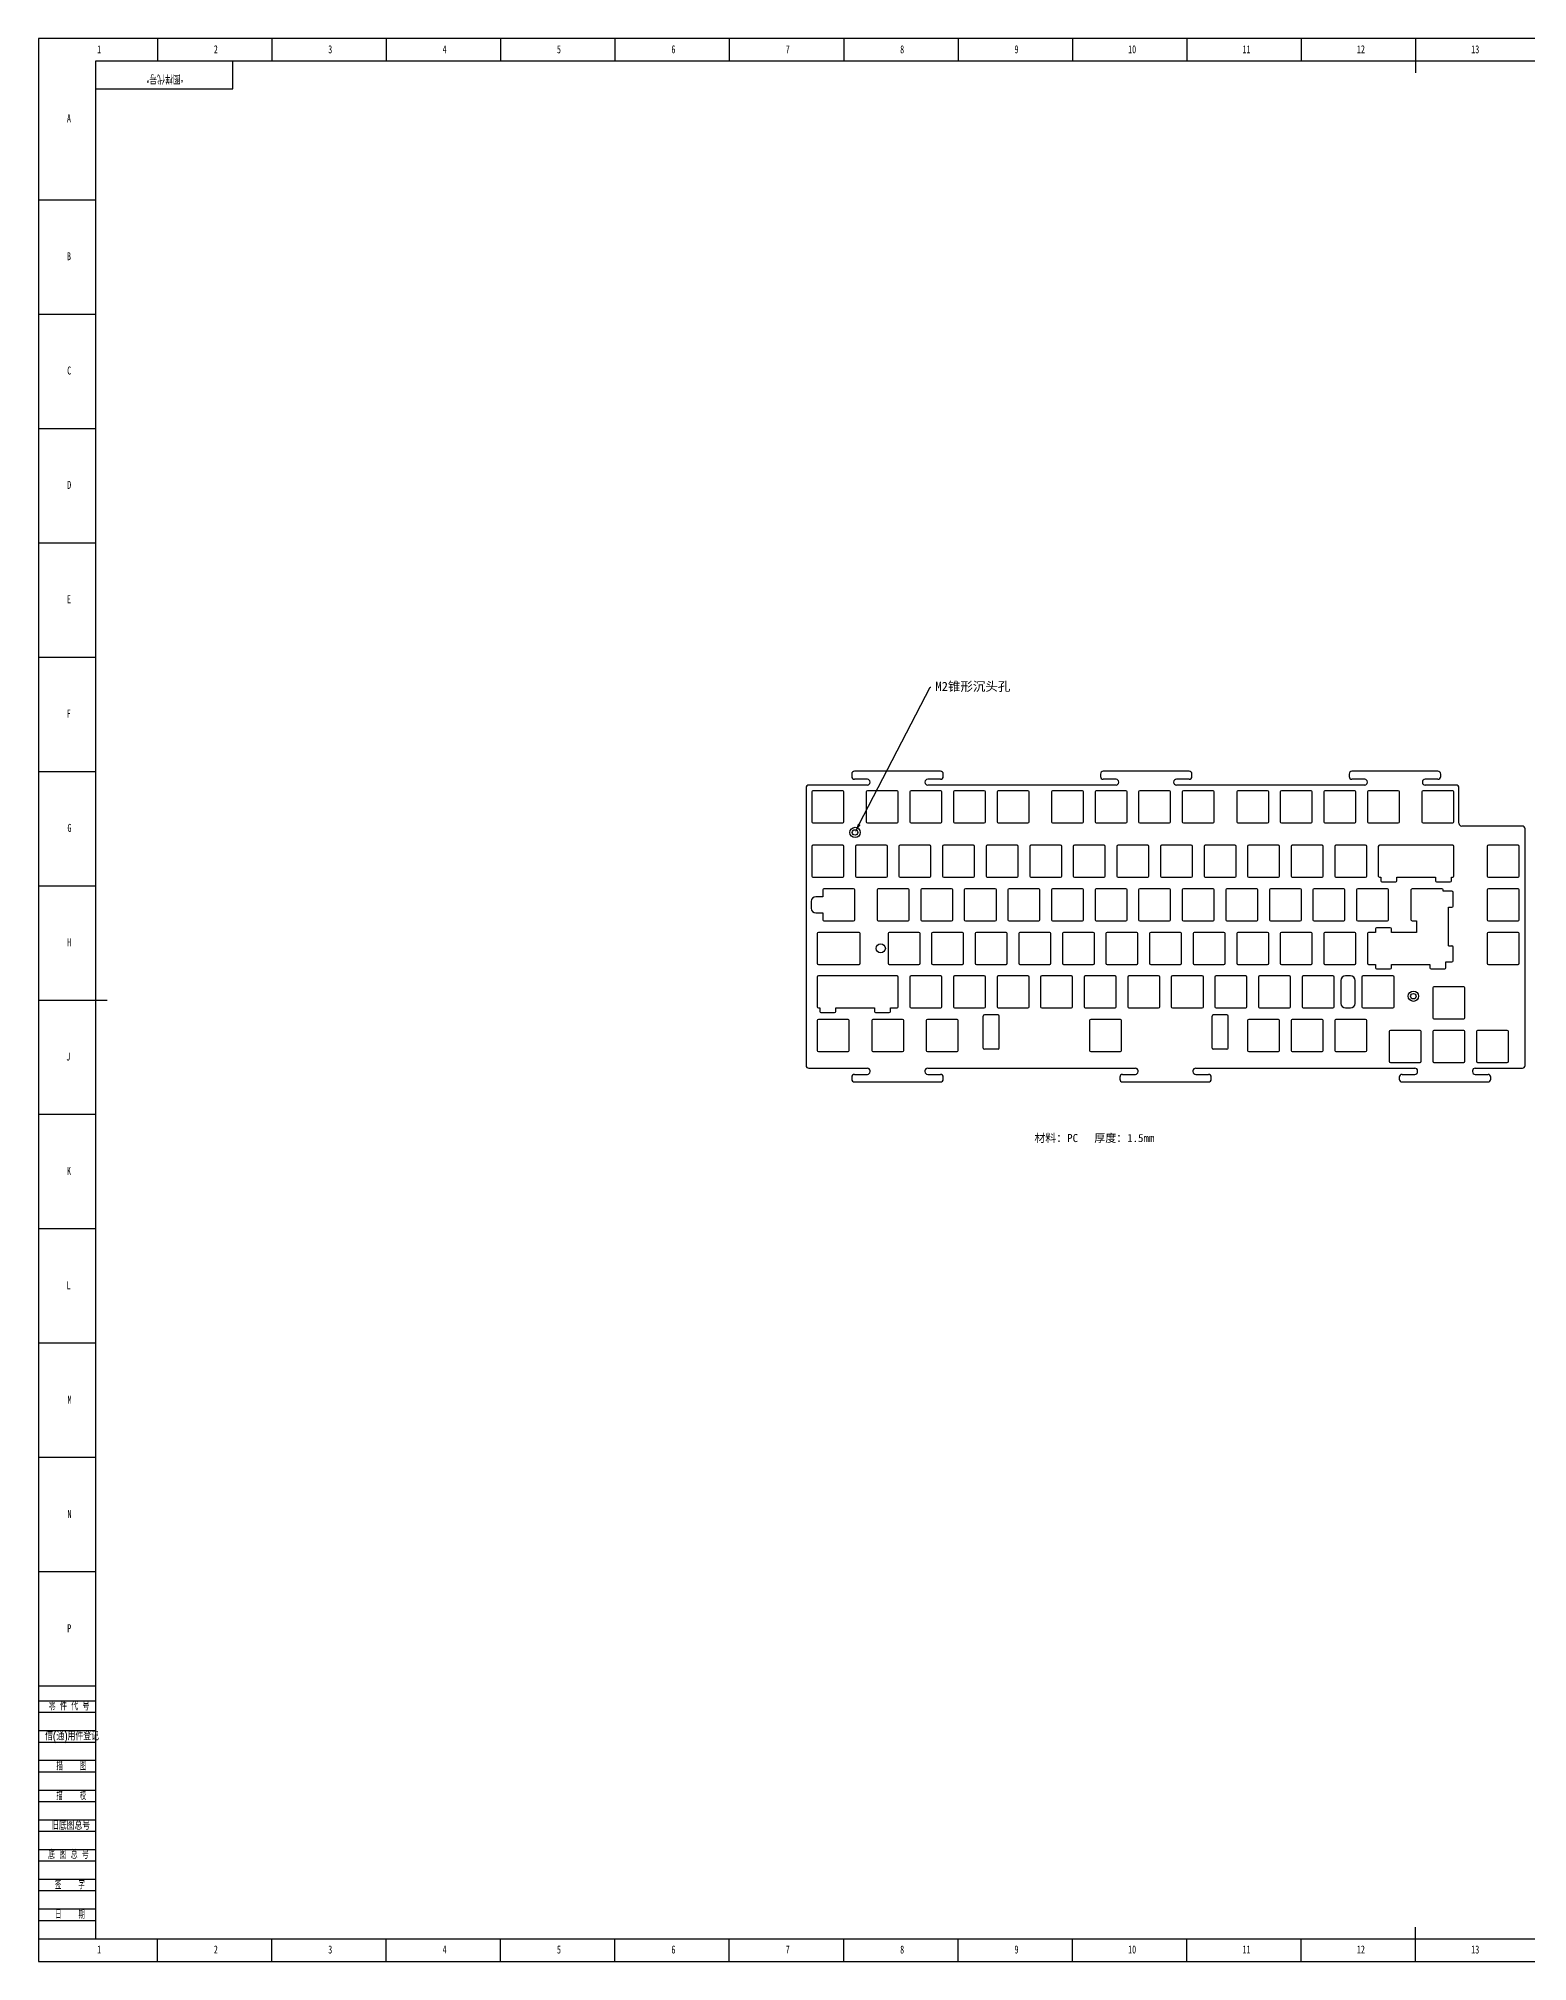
# Model space of a CAD drawing. Header units: millimetres. Extents: x 0 to 1189, y 0 to 841.
# Drawn here: x 0 to 651, y 0 to 841 of the extents above; entities that cross this region are included whole.
import ezdxf
from ezdxf import colors
from ezdxf.entities.mleader import LeaderData, LeaderLine
from ezdxf.math import Vec2, Vec3

# ---------------------------------------------------------------- set-up
doc = ezdxf.new("R2010")
doc.units = ezdxf.units.MM
for name, color, linetype in [('10', 7, 'Continuous'), ('5', 7, 'Continuous'), ('9', 7, 'Continuous'), ('SLD-0', 7, 'Continuous')]:
    doc.layers.add(name, color=color, linetype=linetype)
doc.layers.add('符号标注层', color=31, linetype='Continuous', lineweight=25)
doc.styles.add('SLDTEXTSTYLE0', font='TXT', dxfattribs={"width": 0.7, "bigfont": 'bigfont'})
doc.styles.add('SLDTEXTSTYLE2', font='TXT', dxfattribs={"width": 0.614286, "bigfont": 'bigfont'})
doc.styles.add('SLDTEXTSTYLE4', font='TXT', dxfattribs={"width": 0.566667, "bigfont": 'bigfont'})
doc.styles.add('SLDTEXTSTYLE5', font='TXT', dxfattribs={"width": 0.7})

msp = doc.modelspace()

# ---------------------------------------------------------------- linework, layer by layer
at = {"layer": '5', "color": 7}
for p, q in [((1189, 841), (0, 841)), ((0, 841), (0, 0)), ((0, 114), (25, 114)), ((0, 109), (25, 109)), ((0, 101), (25, 101)), ((0, 96), (25, 96)), ((0, 88), (25, 88)), ((0, 83), (25, 83)), ((0, 75), (25, 75)), ((0, 70), (25, 70)), ((0, 62), (25, 62)), ((0, 57), (25, 57)), ((0, 49), (25, 49)), ((0, 44), (25, 44)), ((0, 36), (25, 36)), ((0, 31), (25, 31)), ((0, 23), (25, 23)), ((0, 18), (25, 18)), ((0, 0), (1189, 0))]:
    msp.add_line(p, q, dxfattribs=at)
at = {"layer": '5'}
for p, q in [((52, 841), (52, 831.05)), ((102, 841), (102, 831.05)), ((152, 841), (152, 831.05)), ((202, 841), (202, 831.05)), ((252, 841), (252, 831.05)), ((302, 841), (302, 831.05)), ((352, 841), (352, 831.05)), ((402, 841), (402, 831.05)), ((452, 841), (452, 831.05)), ((502, 841), (502, 831.05)), ((552, 841), (552, 831.05)), ((0, 770.5), (25, 770.5)), ((0, 720.5), (25, 720.5)), ((0, 670.5), (25, 670.5)), ((0, 620.5), (25, 620.5)), ((0, 570.5), (25, 570.5)), ((0, 520.5), (25, 520.5)), ((0, 470.5), (25, 470.5)), ((0, 370.5), (25, 370.5)), ((0, 320.5), (25, 320.5)), ((0, 270.5), (25, 270.5)), ((0, 220.5), (25, 220.5)), ((0, 170.5), (25, 170.5)), ((0, 120.5), (25, 120.5)), ((52, 0), (52, 10)), ((102, 0), (102, 10)), ((152, 0), (152, 10)), ((202, 0), (202, 10)), ((252, 0), (252, 10)), ((302, 0), (302, 10)), ((352, 0), (352, 10)), ((402, 0), (402, 10)), ((452, 0), (452, 10)), ((502, 0), (502, 10)), ((552, 0), (552, 10))]:
    msp.add_line(p, q, dxfattribs=at)
at = {"layer": '5', "lineweight": 25}
for p, q in [((602, 841), (602, 826)), ((0, 420.5), (30, 420.5)), ((602, 0), (602, 15))]:
    msp.add_line(p, q, dxfattribs=at)
at = {"layer": '5', "color": 7, "lineweight": 25}
for p, q in [((1179, 831.05), (25, 831.05)), ((25, 831.05), (25, 10)), ((85, 819), (85, 831)), ((25, 819), (85, 819)), ((0, 10), (1179, 10))]:
    msp.add_line(p, q, dxfattribs=at)
at = {"layer": '符号标注层', "linetype": 'Continuous', "lineweight": 25}
for p, q in [((335.53, 513.31), (335.53, 391.88)), ((362.33, 514.51), (336.73, 514.51)), ((355.53, 519.31), (355.53, 518.21)), ((394.33, 520.51), (356.73, 520.51)), ((362.33, 517.01), (356.73, 517.01)), ((363.53, 515.71), (363.53, 515.81)), ((387.53, 515.81), (387.53, 515.71)), ((394.33, 517.01), (388.73, 517.01)), ((471.04, 514.51), (388.73, 514.51)), ((395.53, 518.21), (395.53, 519.31)), ((464.24, 519.31), (464.24, 518.21)), ((503.04, 520.51), (465.44, 520.51)), ((471.04, 517.01), (465.44, 517.01)), ((472.24, 515.71), (472.24, 515.81)), ((496.24, 515.81), (496.24, 515.71)), ((503.04, 517.01), (497.44, 517.01)), ((579.76, 514.51), (497.44, 514.51)), ((504.24, 518.21), (504.24, 519.31)), ((572.96, 519.31), (572.96, 518.21)), ((611.76, 520.51), (574.16, 520.51)), ((579.76, 517.01), (574.16, 517.01)), ((580.96, 515.71), (580.96, 515.81)), ((604.96, 515.81), (604.96, 515.71)), ((611.76, 517.01), (606.16, 517.01)), ((619.76, 514.51), (606.16, 514.51)), ((612.96, 518.21), (612.96, 519.31)), ((620.96, 497.77), (620.96, 513.31)), ((338.06, 511.48), (338.06, 498.48)), ((351.56, 511.98), (338.56, 511.98)), ((352.06, 498.48), (352.06, 511.48)), ((361.87, 511.48), (361.87, 498.48)), ((375.37, 511.98), (362.37, 511.98)), ((375.87, 498.48), (375.87, 511.48)), ((380.92, 511.48), (380.92, 498.48)), ((394.42, 511.98), (381.42, 511.98)), ((394.92, 498.48), (394.92, 511.48)), ((399.97, 511.48), (399.97, 498.48)), ((413.47, 511.98), (400.47, 511.98)), ((413.97, 498.48), (413.97, 511.48)), ((419.02, 511.48), (419.02, 498.48)), ((432.52, 511.98), (419.52, 511.98)), ((433.02, 498.48), (433.02, 511.48)), ((442.83, 511.48), (442.83, 498.48)), ((456.33, 511.98), (443.33, 511.98)), ((456.83, 498.48), (456.83, 511.48)), ((461.88, 511.48), (461.88, 498.48)), ((475.38, 511.98), (462.38, 511.98)), ((475.88, 498.48), (475.88, 511.48)), ((480.93, 511.48), (480.93, 498.48)), ((494.43, 511.98), (481.43, 511.98)), ((494.93, 498.48), (494.93, 511.48)), ((499.98, 511.48), (499.98, 498.48)), ((513.48, 511.98), (500.48, 511.98)), ((513.98, 498.48), (513.98, 511.48)), ((523.79, 511.48), (523.79, 498.48)), ((537.29, 511.98), (524.29, 511.98)), ((537.79, 498.48), (537.79, 511.48)), ((542.84, 511.48), (542.84, 498.48)), ((556.34, 511.98), (543.34, 511.98)), ((556.84, 498.48), (556.84, 511.48)), ((561.89, 511.48), (561.89, 498.48)), ((575.39, 511.98), (562.39, 511.98)), ((575.89, 498.48), (575.89, 511.48)), ((580.94, 511.48), (580.94, 498.48)), ((594.44, 511.98), (581.44, 511.98)), ((594.94, 498.48), (594.94, 511.48)), ((604.76, 511.48), (604.76, 498.48)), ((618.26, 511.98), (605.26, 511.98)), ((618.76, 498.48), (618.76, 511.48)), ((338.56, 497.98), (351.56, 497.98)), ((362.37, 497.98), (375.37, 497.98)), ((381.42, 497.98), (394.42, 497.98)), ((400.47, 497.98), (413.47, 497.98)), ((419.52, 497.98), (432.52, 497.98)), ((443.33, 497.98), (456.33, 497.98)), ((462.38, 497.98), (475.38, 497.98)), ((481.43, 497.98), (494.43, 497.98)), ((500.48, 497.98), (513.48, 497.98)), ((524.29, 497.98), (537.29, 497.98)), ((543.34, 497.98), (556.34, 497.98)), ((562.39, 497.98), (575.39, 497.98)), ((581.44, 497.98), (594.44, 497.98)), ((605.26, 497.98), (618.26, 497.98)), ((648.66, 496.57), (622.16, 496.57)), ((351.56, 488.17), (338.56, 488.17)), ((370.61, 488.17), (357.61, 488.17)), ((389.66, 488.17), (376.66, 488.17)), ((408.71, 488.17), (395.71, 488.17)), ((427.76, 488.17), (414.76, 488.17)), ((446.81, 488.17), (433.81, 488.17)), ((465.86, 488.17), (452.86, 488.17)), ((484.91, 488.17), (471.91, 488.17)), ((503.96, 488.17), (490.96, 488.17)), ((523.01, 488.17), (510.01, 488.17)), ((542.06, 488.17), (529.06, 488.17)), ((561.11, 488.17), (548.11, 488.17)), ((580.16, 488.17), (567.16, 488.17)), ((618.26, 488.17), (586.21, 488.17)), ((646.83, 488.17), (633.83, 488.17)), ((649.86, 391.88), (649.86, 495.37)), ((338.06, 487.67), (338.06, 474.67)), ((352.06, 474.67), (352.06, 487.67)), ((357.11, 487.67), (357.11, 474.67)), ((371.11, 474.67), (371.11, 487.67)), ((376.16, 487.67), (376.16, 474.67)), ((390.16, 474.67), (390.16, 487.67)), ((395.21, 487.67), (395.21, 474.67)), ((409.21, 474.67), (409.21, 487.67)), ((414.26, 487.67), (414.26, 474.67)), ((428.26, 474.67), (428.26, 487.67)), ((433.31, 487.67), (433.31, 474.67)), ((447.31, 474.67), (447.31, 487.67)), ((452.36, 487.67), (452.36, 474.67)), ((466.36, 474.67), (466.36, 487.67)), ((471.41, 487.67), (471.41, 474.67)), ((485.41, 474.67), (485.41, 487.67)), ((490.46, 487.67), (490.46, 474.67)), ((504.46, 474.67), (504.46, 487.67)), ((509.51, 487.67), (509.51, 474.67)), ((523.51, 474.67), (523.51, 487.67)), ((528.56, 487.67), (528.56, 474.67)), ((542.56, 474.67), (542.56, 487.67)), ((547.61, 487.67), (547.61, 474.67)), ((561.61, 474.67), (561.61, 487.67)), ((566.66, 487.67), (566.66, 474.67)), ((580.66, 474.67), (580.66, 487.67)), ((585.71, 487.67), (585.71, 474.67)), ((618.76, 474.67), (618.76, 487.67)), ((633.33, 487.67), (633.33, 474.67)), ((647.33, 474.67), (647.33, 487.67)), ((338.56, 474.17), (351.56, 474.17)), ((357.61, 474.17), (370.61, 474.17)), ((376.66, 474.17), (389.66, 474.17)), ((395.71, 474.17), (408.71, 474.17)), ((414.76, 474.17), (427.76, 474.17)), ((433.81, 474.17), (446.81, 474.17)), ((452.86, 474.17), (465.86, 474.17)), ((471.91, 474.17), (484.91, 474.17)), ((490.96, 474.17), (503.96, 474.17)), ((510.01, 474.17), (523.01, 474.17)), ((529.06, 474.17), (542.06, 474.17)), ((548.11, 474.17), (561.11, 474.17)), ((567.16, 474.17), (580.16, 474.17)), ((586.21, 474.17), (586.79, 474.17)), ((586.79, 474.17), (586.79, 472.67)), ((587.29, 472.17), (593.29, 472.17)), ((593.79, 472.67), (593.79, 474.17)), ((593.79, 474.17), (610.67, 474.17)), ((610.67, 474.17), (610.67, 472.67)), ((611.17, 472.17), (617.17, 472.17)), ((617.67, 472.67), (617.67, 474.17)), ((617.67, 474.17), (618.26, 474.17)), ((633.83, 474.17), (646.83, 474.17)), ((337.82, 463.62), (337.82, 460.62)), ((342.82, 465.62), (339.82, 465.62)), ((342.82, 468.62), (342.82, 465.62)), ((356.32, 469.12), (343.32, 469.12)), ((356.82, 455.62), (356.82, 468.62)), ((366.63, 468.62), (366.63, 455.62)), ((380.13, 469.12), (367.13, 469.12)), ((380.63, 455.62), (380.63, 468.62)), ((385.68, 468.62), (385.68, 455.62)), ((399.18, 469.12), (386.18, 469.12)), ((399.68, 455.62), (399.68, 468.62)), ((404.73, 468.62), (404.73, 455.62)), ((418.23, 469.12), (405.23, 469.12)), ((418.73, 455.62), (418.73, 468.62)), ((423.78, 468.62), (423.78, 455.62)), ((437.28, 469.12), (424.28, 469.12)), ((437.78, 455.62), (437.78, 468.62)), ((442.83, 468.62), (442.83, 455.62)), ((456.33, 469.12), (443.33, 469.12)), ((456.83, 455.62), (456.83, 468.62)), ((461.88, 468.62), (461.88, 455.62)), ((475.38, 469.12), (462.38, 469.12)), ((475.88, 455.62), (475.88, 468.62)), ((480.93, 468.62), (480.93, 455.62)), ((494.43, 469.12), (481.43, 469.12)), ((494.93, 455.62), (494.93, 468.62)), ((499.98, 468.62), (499.98, 455.62)), ((513.48, 469.12), (500.48, 469.12)), ((513.98, 455.62), (513.98, 468.62)), ((519.03, 468.62), (519.03, 455.62)), ((532.53, 469.12), (519.53, 469.12)), ((533.03, 455.62), (533.03, 468.62)), ((538.08, 468.62), (538.08, 455.62)), ((551.58, 469.12), (538.58, 469.12)), ((552.08, 455.62), (552.08, 468.62)), ((557.13, 468.62), (557.13, 455.62)), ((570.63, 469.12), (557.63, 469.12)), ((571.13, 455.62), (571.13, 468.62)), ((576.18, 468.62), (576.18, 455.62)), ((589.68, 469.12), (576.68, 469.12)), ((590.18, 455.62), (590.18, 468.62)), ((599.99, 468.62), (599.99, 455.62)), ((613.49, 469.12), (600.49, 469.12)), ((613.99, 468.03), (613.99, 468.62)), ((617.87, 468.03), (613.99, 468.03)), ((618.37, 461.53), (618.37, 467.53)), ((633.33, 468.62), (633.33, 455.62)), ((646.83, 469.12), (633.83, 469.12)), ((647.33, 455.62), (647.33, 468.62)), ((339.82, 458.62), (342.82, 458.62)), ((342.82, 458.62), (342.82, 455.62)), ((343.32, 455.12), (356.32, 455.12)), ((367.13, 455.12), (380.13, 455.12)), ((386.18, 455.12), (399.18, 455.12)), ((405.23, 455.12), (418.23, 455.12)), ((424.28, 455.12), (437.28, 455.12)), ((443.33, 455.12), (456.33, 455.12)), ((462.38, 455.12), (475.38, 455.12)), ((481.43, 455.12), (494.43, 455.12)), ((500.48, 455.12), (513.48, 455.12)), ((519.53, 455.12), (532.53, 455.12)), ((538.58, 455.12), (551.58, 455.12)), ((557.63, 455.12), (570.63, 455.12)), ((576.68, 455.12), (589.68, 455.12)), ((600.49, 455.12), (602.37, 455.12)), ((602.37, 455.12), (602.37, 450.07)), ((616.37, 444.16), (616.37, 461.03)), ((616.37, 461.03), (617.87, 461.03)), ((633.83, 455.12), (646.83, 455.12)), ((340.44, 449.57), (340.44, 436.57)), ((358.7, 450.07), (340.94, 450.07)), ((359.2, 436.57), (359.2, 449.57)), ((371.39, 449.57), (371.39, 436.57)), ((384.89, 450.07), (371.89, 450.07)), ((385.39, 436.57), (385.39, 449.57)), ((390.44, 449.57), (390.44, 436.57)), ((403.94, 450.07), (390.94, 450.07)), ((404.44, 436.57), (404.44, 449.57)), ((409.49, 449.57), (409.49, 436.57)), ((422.99, 450.07), (409.99, 450.07)), ((423.49, 436.57), (423.49, 449.57)), ((428.54, 449.57), (428.54, 436.57)), ((442.04, 450.07), (429.04, 450.07)), ((442.54, 436.57), (442.54, 449.57)), ((447.59, 449.57), (447.59, 436.57)), ((461.09, 450.07), (448.09, 450.07)), ((461.59, 436.57), (461.59, 449.57)), ((466.64, 449.57), (466.64, 436.57)), ((480.14, 450.07), (467.14, 450.07)), ((480.64, 436.57), (480.64, 449.57)), ((485.69, 449.57), (485.69, 436.57)), ((499.19, 450.07), (486.19, 450.07)), ((499.69, 436.57), (499.69, 449.57)), ((504.74, 449.57), (504.74, 436.57)), ((518.24, 450.07), (505.24, 450.07)), ((518.74, 436.57), (518.74, 449.57)), ((523.79, 449.57), (523.79, 436.57)), ((537.29, 450.07), (524.29, 450.07)), ((537.79, 436.57), (537.79, 449.57)), ((542.84, 449.57), (542.84, 436.57)), ((556.34, 450.07), (543.34, 450.07)), ((556.84, 436.57), (556.84, 449.57)), ((561.89, 449.57), (561.89, 436.57)), ((575.39, 450.07), (562.39, 450.07)), ((575.89, 436.57), (575.89, 449.57)), ((580.94, 449.57), (580.94, 436.57)), ((584.41, 450.07), (581.44, 450.07)), ((584.41, 451.57), (584.41, 450.07)), ((590.91, 452.07), (584.91, 452.07)), ((591.41, 450.07), (591.41, 451.57)), ((602.37, 450.07), (591.41, 450.07)), ((633.33, 449.57), (633.33, 436.57)), ((646.83, 450.07), (633.83, 450.07)), ((647.33, 436.57), (647.33, 449.57)), ((616.37, 444.16), (617.87, 444.16)), ((618.37, 437.66), (618.37, 443.66)), ((340.44, 430.52), (340.44, 417.52)), ((340.94, 436.07), (358.7, 436.07)), ((375.37, 431.02), (340.94, 431.02)), ((371.89, 436.07), (384.89, 436.07)), ((375.87, 417.52), (375.87, 430.52)), ((380.92, 430.52), (380.92, 417.52)), ((394.42, 431.02), (381.42, 431.02)), ((390.94, 436.07), (403.94, 436.07)), ((394.92, 417.52), (394.92, 430.52)), ((399.97, 430.52), (399.97, 417.52)), ((413.47, 431.02), (400.47, 431.02)), ((409.99, 436.07), (422.99, 436.07)), ((413.97, 417.52), (413.97, 430.52)), ((419.02, 430.52), (419.02, 417.52)), ((432.52, 431.02), (419.52, 431.02)), ((429.04, 436.07), (442.04, 436.07)), ((433.02, 417.52), (433.02, 430.52)), ((438.07, 430.52), (438.07, 417.52)), ((451.57, 431.02), (438.57, 431.02)), ((448.09, 436.07), (461.09, 436.07)), ((452.07, 417.52), (452.07, 430.52)), ((457.12, 430.52), (457.12, 417.52)), ((470.62, 431.02), (457.62, 431.02)), ((467.14, 436.07), (480.14, 436.07)), ((471.12, 417.52), (471.12, 430.52)), ((476.17, 430.52), (476.17, 417.52)), ((489.67, 431.02), (476.67, 431.02)), ((486.19, 436.07), (499.19, 436.07)), ((490.17, 417.52), (490.17, 430.52)), ((495.22, 430.52), (495.22, 417.52)), ((508.72, 431.02), (495.72, 431.02)), ((505.24, 436.07), (518.24, 436.07)), ((509.22, 417.52), (509.22, 430.52)), ((514.27, 430.52), (514.27, 417.52)), ((527.77, 431.02), (514.77, 431.02)), ((524.29, 436.07), (537.29, 436.07)), ((528.27, 417.52), (528.27, 430.52)), ((533.32, 430.52), (533.32, 417.52)), ((546.82, 431.02), (533.82, 431.02)), ((543.34, 436.07), (556.34, 436.07)), ((547.32, 417.52), (547.32, 430.52)), ((552.37, 430.52), (552.37, 417.52)), ((565.87, 431.02), (552.87, 431.02)), ((562.39, 436.07), (575.39, 436.07)), ((566.37, 417.52), (566.37, 430.52)), ((569.37, 429.02), (569.37, 419.02)), ((573.56, 431.02), (571.37, 431.02)), ((575.56, 419.02), (575.56, 429.02)), ((578.56, 430.52), (578.56, 417.52)), ((592.06, 431.02), (579.06, 431.02)), ((581.44, 436.07), (584.41, 436.07)), ((584.41, 436.07), (584.41, 434.57)), ((584.91, 434.07), (590.91, 434.07)), ((591.41, 434.57), (591.41, 436.07)), ((591.41, 436.07), (608.29, 436.07)), ((592.56, 417.52), (592.56, 430.52)), ((608.29, 436.07), (608.29, 434.57)), ((608.79, 434.07), (614.79, 434.07)), ((615.29, 434.57), (615.29, 437.16)), ((615.29, 437.16), (617.87, 437.16)), ((633.83, 436.07), (646.83, 436.07)), ((609.52, 425.76), (609.52, 412.76)), ((623.02, 426.26), (610.02, 426.26)), ((623.52, 412.76), (623.52, 425.76)), ((340.94, 417.02), (341.52, 417.02)), ((341.52, 417.02), (341.52, 415.52)), ((342.02, 415.02), (348.02, 415.02)), ((348.52, 415.52), (348.52, 417.02)), ((348.52, 417.02), (365.4, 417.02)), ((365.4, 417.02), (365.4, 415.52)), ((365.9, 415.02), (371.9, 415.02)), ((372.4, 415.52), (372.4, 417.02)), ((372.4, 417.02), (375.37, 417.02)), ((381.42, 417.02), (394.42, 417.02)), ((400.47, 417.02), (413.47, 417.02)), ((413, 399.47), (413, 413.47)), ((419.5, 413.97), (413.5, 413.97)), ((419.52, 417.02), (432.52, 417.02)), ((420, 399.47), (420, 413.47)), ((438.57, 417.02), (451.57, 417.02)), ((457.62, 417.02), (470.62, 417.02)), ((476.67, 417.02), (489.67, 417.02)), ((495.72, 417.02), (508.72, 417.02)), ((513, 399.47), (513, 413.47)), ((519.5, 413.97), (513.5, 413.97)), ((514.77, 417.02), (527.77, 417.02)), ((520, 399.47), (520, 413.47)), ((533.82, 417.02), (546.82, 417.02)), ((552.87, 417.02), (565.87, 417.02)), ((571.37, 417.02), (573.56, 417.02)), ((579.06, 417.02), (592.06, 417.02)), ((610.02, 412.26), (623.02, 412.26)), ((340.44, 411.47), (340.44, 398.47)), ((353.94, 411.97), (340.94, 411.97)), ((354.44, 398.47), (354.44, 411.47)), ((364.25, 411.47), (364.25, 398.47)), ((377.75, 411.97), (364.75, 411.97)), ((378.25, 398.47), (378.25, 411.47)), ((388.06, 411.47), (388.06, 398.47)), ((401.56, 411.97), (388.56, 411.97)), ((402.06, 398.47), (402.06, 411.47)), ((459.5, 411.47), (459.5, 398.47)), ((473, 411.97), (460, 411.97)), ((473.5, 398.47), (473.5, 411.47)), ((528.56, 411.47), (528.56, 398.47)), ((542.06, 411.97), (529.06, 411.97)), ((542.56, 398.47), (542.56, 411.47)), ((547.61, 411.47), (547.61, 398.47)), ((561.11, 411.97), (548.11, 411.97)), ((561.61, 398.47), (561.61, 411.47)), ((566.66, 411.47), (566.66, 398.47)), ((580.16, 411.97), (567.16, 411.97)), ((580.66, 398.47), (580.66, 411.47)), ((590.47, 406.71), (590.47, 393.71)), ((603.97, 407.21), (590.97, 407.21)), ((604.47, 393.71), (604.47, 406.71)), ((609.52, 406.71), (609.52, 393.71)), ((623.02, 407.21), (610.02, 407.21)), ((623.52, 393.71), (623.52, 406.71)), ((628.57, 406.71), (628.57, 393.71)), ((642.07, 407.21), (629.07, 407.21)), ((642.57, 393.71), (642.57, 406.71)), ((340.94, 397.97), (353.94, 397.97)), ((364.75, 397.97), (377.75, 397.97)), ((388.56, 397.97), (401.56, 397.97)), ((419.5, 398.97), (413.5, 398.97)), ((460, 397.97), (473, 397.97)), ((519.5, 398.97), (513.5, 398.97)), ((529.06, 397.97), (542.06, 397.97)), ((548.11, 397.97), (561.11, 397.97)), ((567.16, 397.97), (580.16, 397.97)), ((336.73, 390.68), (362.33, 390.68)), ((356.73, 387.96), (362.33, 387.96)), ((363.53, 389.16), (363.53, 389.48)), ((387.53, 389.48), (387.53, 389.16)), ((388.73, 390.68), (479.49, 390.68)), ((388.73, 387.96), (394.33, 387.96)), ((473.89, 387.96), (479.49, 387.96)), ((480.69, 389.16), (480.69, 389.48)), ((504.69, 389.48), (504.69, 389.16)), ((505.89, 390.68), (601.66, 390.68)), ((505.89, 387.96), (511.49, 387.96)), ((590.97, 393.21), (603.97, 393.21)), ((596.06, 387.96), (601.66, 387.96)), ((602.86, 389.16), (602.86, 389.48)), ((610.02, 393.21), (623.02, 393.21)), ((626.86, 389.48), (626.86, 389.16)), ((628.06, 390.68), (648.66, 390.68)), ((628.06, 387.96), (633.66, 387.96)), ((629.07, 393.21), (642.07, 393.21)), ((355.53, 386.76), (355.53, 385.88)), ((356.73, 384.68), (394.33, 384.68)), ((395.53, 385.88), (395.53, 386.76)), ((472.69, 386.76), (472.69, 385.88)), ((473.89, 384.68), (511.49, 384.68)), ((512.69, 385.88), (512.69, 386.76)), ((594.86, 386.76), (594.86, 385.88)), ((596.06, 384.68), (633.66, 384.68)), ((634.86, 385.88), (634.86, 386.76))]:
    msp.add_line(p, q, dxfattribs=at)
for centre, radius in [((356.96, 493.78), 2.25), ((356.96, 493.78), 1.2), ((368.2, 443.06), 2), ((601.03, 422.15), 2.25), ((601.03, 422.15), 1.2)]:
    msp.add_circle(centre, radius, dxfattribs=at)
for centre, radius, start, end in [((336.73, 513.31), 1.2, 90, 180), ((356.73, 519.31), 1.2, 90, 180), ((356.73, 518.21), 1.2, 180, 270), ((362.33, 515.81), 1.2, 0, 90), ((362.33, 515.71), 1.2, 270, 0), ((388.73, 515.81), 1.2, 90, 180), ((388.73, 515.71), 1.2, 180, 270), ((394.33, 519.31), 1.2, 0, 90), ((394.33, 518.21), 1.2, 270, 0), ((465.44, 519.31), 1.2, 90, 180), ((465.44, 518.21), 1.2, 180, 270), ((471.04, 515.81), 1.2, 0, 90), ((471.04, 515.71), 1.2, 270, 0), ((497.44, 515.81), 1.2, 90, 180), ((497.44, 515.71), 1.2, 180, 270), ((503.04, 519.31), 1.2, 0, 90), ((503.04, 518.21), 1.2, 270, 0), ((574.16, 519.31), 1.2, 90, 180), ((574.16, 518.21), 1.2, 180, 270), ((579.76, 515.81), 1.2, 0, 90), ((579.76, 515.71), 1.2, 270, 0), ((606.16, 515.81), 1.2, 90, 180), ((606.16, 515.71), 1.2, 180, 270), ((611.76, 519.31), 1.2, 0, 90), ((611.76, 518.21), 1.2, 270, 0), ((619.76, 513.31), 1.2, 0, 90), ((338.56, 511.48), 0.5, 90, 180), ((351.56, 511.48), 0.5, 0, 90), ((362.37, 511.48), 0.5, 90, 180), ((375.37, 511.48), 0.5, 0, 90), ((381.42, 511.48), 0.5, 90, 180), ((394.42, 511.48), 0.5, 0, 90), ((400.47, 511.48), 0.5, 90, 180), ((413.47, 511.48), 0.5, 0, 90), ((419.52, 511.48), 0.5, 90, 180), ((432.52, 511.48), 0.5, 0, 90), ((443.33, 511.48), 0.5, 90, 180), ((456.33, 511.48), 0.5, 0, 90), ((462.38, 511.48), 0.5, 90, 180), ((475.38, 511.48), 0.5, 0, 90), ((481.43, 511.48), 0.5, 90, 180), ((494.43, 511.48), 0.5, 0, 90), ((500.48, 511.48), 0.5, 90, 180), ((513.48, 511.48), 0.5, 0, 90), ((524.29, 511.48), 0.5, 90, 180), ((537.29, 511.48), 0.5, 0, 90), ((543.34, 511.48), 0.5, 90, 180), ((556.34, 511.48), 0.5, 0, 90), ((562.39, 511.48), 0.5, 90, 180), ((575.39, 511.48), 0.5, 0, 90), ((581.44, 511.48), 0.5, 90, 180), ((594.44, 511.48), 0.5, 0, 90), ((605.26, 511.48), 0.5, 90, 180), ((618.26, 511.48), 0.5, 0, 90), ((338.56, 498.48), 0.5, 180, 270), ((351.56, 498.48), 0.5, 270, 0), ((362.37, 498.48), 0.5, 180, 270), ((375.37, 498.48), 0.5, 270, 0), ((381.42, 498.48), 0.5, 180, 270), ((394.42, 498.48), 0.5, 270, 0), ((400.47, 498.48), 0.5, 180, 270), ((413.47, 498.48), 0.5, 270, 0), ((419.52, 498.48), 0.5, 180, 270), ((432.52, 498.48), 0.5, 270, 0), ((443.33, 498.48), 0.5, 180, 270), ((456.33, 498.48), 0.5, 270, 0), ((462.38, 498.48), 0.5, 180, 270), ((475.38, 498.48), 0.5, 270, 0), ((481.43, 498.48), 0.5, 180, 270), ((494.43, 498.48), 0.5, 270, 0), ((500.48, 498.48), 0.5, 180, 270), ((513.48, 498.48), 0.5, 270, 0), ((524.29, 498.48), 0.5, 180, 270), ((537.29, 498.48), 0.5, 270, 0), ((543.34, 498.48), 0.5, 180, 270), ((556.34, 498.48), 0.5, 270, 0), ((562.39, 498.48), 0.5, 180, 270), ((575.39, 498.48), 0.5, 270, 0), ((581.44, 498.48), 0.5, 180, 270), ((594.44, 498.48), 0.5, 270, 0), ((605.26, 498.48), 0.5, 180, 270), ((618.26, 498.48), 0.5, 270, 0), ((622.16, 497.77), 1.2, 180, 270), ((648.66, 495.37), 1.2, 360, 90), ((338.56, 487.67), 0.5, 90, 180), ((351.56, 487.67), 0.5, 0, 90), ((357.61, 487.67), 0.5, 90, 180), ((370.61, 487.67), 0.5, 0, 90), ((376.66, 487.67), 0.5, 90, 180), ((389.66, 487.67), 0.5, 0, 90), ((395.71, 487.67), 0.5, 90, 180), ((408.71, 487.67), 0.5, 0, 90), ((414.76, 487.67), 0.5, 90, 180), ((427.76, 487.67), 0.5, 0, 90), ((433.81, 487.67), 0.5, 90, 180), ((446.81, 487.67), 0.5, 0, 90), ((452.86, 487.67), 0.5, 90, 180), ((465.86, 487.67), 0.5, 0, 90), ((471.91, 487.67), 0.5, 90, 180), ((484.91, 487.67), 0.5, 0, 90), ((490.96, 487.67), 0.5, 90, 180), ((503.96, 487.67), 0.5, 0, 90), ((510.01, 487.67), 0.5, 90, 180), ((523.01, 487.67), 0.5, 0, 90), ((529.06, 487.67), 0.5, 90, 180), ((542.06, 487.67), 0.5, 0, 90), ((548.11, 487.67), 0.5, 90, 180), ((561.11, 487.67), 0.5, 0, 90), ((567.16, 487.67), 0.5, 90, 180), ((580.16, 487.67), 0.5, 0, 90), ((586.21, 487.67), 0.5, 90, 180), ((618.26, 487.67), 0.5, 0, 90), ((633.83, 487.67), 0.5, 90, 180), ((646.83, 487.67), 0.5, 0, 90), ((338.56, 474.67), 0.5, 180, 270), ((351.56, 474.67), 0.5, 270, 0), ((357.61, 474.67), 0.5, 180, 270), ((370.61, 474.67), 0.5, 270, 0), ((376.66, 474.67), 0.5, 180, 270), ((389.66, 474.67), 0.5, 270, 0), ((395.71, 474.67), 0.5, 180, 270), ((408.71, 474.67), 0.5, 270, 0), ((414.76, 474.67), 0.5, 180, 270), ((427.76, 474.67), 0.5, 270, 0), ((433.81, 474.67), 0.5, 180, 270), ((446.81, 474.67), 0.5, 270, 0), ((452.86, 474.67), 0.5, 180, 270), ((465.86, 474.67), 0.5, 270, 0), ((471.91, 474.67), 0.5, 180, 270), ((484.91, 474.67), 0.5, 270, 0), ((490.96, 474.67), 0.5, 180, 270), ((503.96, 474.67), 0.5, 270, 0), ((510.01, 474.67), 0.5, 180, 270), ((523.01, 474.67), 0.5, 270, 0), ((529.06, 474.67), 0.5, 180, 270), ((542.06, 474.67), 0.5, 270, 0), ((548.11, 474.67), 0.5, 180, 270), ((561.11, 474.67), 0.5, 270, 0), ((567.16, 474.67), 0.5, 180, 270), ((580.16, 474.67), 0.5, 270, 0), ((586.21, 474.67), 0.5, 180, 270), ((587.29, 472.67), 0.5, 180, 270), ((593.29, 472.67), 0.5, 270, 0), ((611.17, 472.67), 0.5, 180, 270), ((617.17, 472.67), 0.5, 270, 0), ((618.26, 474.67), 0.5, 270, 0), ((633.83, 474.67), 0.5, 180, 270), ((646.83, 474.67), 0.5, 270, 0), ((339.82, 463.62), 2, 90, 180), ((343.32, 468.62), 0.5, 90, 180), ((356.32, 468.62), 0.5, 0, 90), ((367.13, 468.62), 0.5, 90, 180), ((380.13, 468.62), 0.5, 0, 90), ((386.18, 468.62), 0.5, 90, 180), ((399.18, 468.62), 0.5, 0, 90), ((405.23, 468.62), 0.5, 90, 180), ((418.23, 468.62), 0.5, 0, 90), ((424.28, 468.62), 0.5, 90, 180), ((437.28, 468.62), 0.5, 0, 90), ((443.33, 468.62), 0.5, 90, 180), ((456.33, 468.62), 0.5, 0, 90), ((462.38, 468.62), 0.5, 90, 180), ((475.38, 468.62), 0.5, 0, 90), ((481.43, 468.62), 0.5, 90, 180), ((494.43, 468.62), 0.5, 0, 90), ((500.48, 468.62), 0.5, 90, 180), ((513.48, 468.62), 0.5, 0, 90), ((519.53, 468.62), 0.5, 90, 180), ((532.53, 468.62), 0.5, 0, 90), ((538.58, 468.62), 0.5, 90, 180), ((551.58, 468.62), 0.5, 0, 90), ((557.63, 468.62), 0.5, 90, 180), ((570.63, 468.62), 0.5, 0, 90), ((576.68, 468.62), 0.5, 90, 180), ((589.68, 468.62), 0.5, 0, 90), ((600.49, 468.62), 0.5, 90, 180), ((613.49, 468.62), 0.5, 0, 90), ((617.87, 467.53), 0.5, 0, 90), ((633.83, 468.62), 0.5, 90, 180), ((646.83, 468.62), 0.5, 0, 90), ((339.82, 460.62), 2, 180, 270), ((343.32, 455.62), 0.5, 180, 270), ((356.32, 455.62), 0.5, 270, 0), ((367.13, 455.62), 0.5, 180, 270), ((380.13, 455.62), 0.5, 270, 0), ((386.18, 455.62), 0.5, 180, 270), ((399.18, 455.62), 0.5, 270, 0), ((405.23, 455.62), 0.5, 180, 270), ((418.23, 455.62), 0.5, 270, 0), ((424.28, 455.62), 0.5, 180, 270), ((437.28, 455.62), 0.5, 270, 0), ((443.33, 455.62), 0.5, 180, 270), ((456.33, 455.62), 0.5, 270, 0), ((462.38, 455.62), 0.5, 180, 270), ((475.38, 455.62), 0.5, 270, 0), ((481.43, 455.62), 0.5, 180, 270), ((494.43, 455.62), 0.5, 270, 0), ((500.48, 455.62), 0.5, 180, 270), ((513.48, 455.62), 0.5, 270, 0), ((519.53, 455.62), 0.5, 180, 270), ((532.53, 455.62), 0.5, 270, 0), ((538.58, 455.62), 0.5, 180, 270), ((551.58, 455.62), 0.5, 270, 0), ((557.63, 455.62), 0.5, 180, 270), ((570.63, 455.62), 0.5, 270, 0), ((576.68, 455.62), 0.5, 180, 270), ((589.68, 455.62), 0.5, 270, 0), ((600.49, 455.62), 0.5, 180, 270), ((617.87, 461.53), 0.5, 270, 0), ((633.83, 455.62), 0.5, 180, 270), ((646.83, 455.62), 0.5, 270, 0), ((340.94, 449.57), 0.5, 90, 180), ((358.7, 449.57), 0.5, 0, 90), ((371.89, 449.57), 0.5, 90, 180), ((384.89, 449.57), 0.5, 0, 90), ((390.94, 449.57), 0.5, 90, 180), ((403.94, 449.57), 0.5, 0, 90), ((409.99, 449.57), 0.5, 90, 180), ((422.99, 449.57), 0.5, 0, 90), ((429.04, 449.57), 0.5, 90, 180), ((442.04, 449.57), 0.5, 0, 90), ((448.09, 449.57), 0.5, 90, 180), ((461.09, 449.57), 0.5, 0, 90), ((467.14, 449.57), 0.5, 90, 180), ((480.14, 449.57), 0.5, 0, 90), ((486.19, 449.57), 0.5, 90, 180), ((499.19, 449.57), 0.5, 0, 90), ((505.24, 449.57), 0.5, 90, 180), ((518.24, 449.57), 0.5, 0, 90), ((524.29, 449.57), 0.5, 90, 180), ((537.29, 449.57), 0.5, 0, 90), ((543.34, 449.57), 0.5, 90, 180), ((556.34, 449.57), 0.5, 0, 90), ((562.39, 449.57), 0.5, 90, 180), ((575.39, 449.57), 0.5, 0, 90), ((581.44, 449.57), 0.5, 90, 180), ((584.91, 451.57), 0.5, 90, 180), ((590.91, 451.57), 0.5, 0, 90), ((633.83, 449.57), 0.5, 90, 180), ((646.83, 449.57), 0.5, 0, 90), ((617.87, 443.66), 0.5, 0, 90), ((617.87, 437.66), 0.5, 270, 0), ((340.94, 436.57), 0.5, 180, 270), ((340.94, 430.52), 0.5, 90, 180), ((358.7, 436.57), 0.5, 270, 0), ((371.89, 436.57), 0.5, 180, 270), ((375.37, 430.52), 0.5, 0, 90), ((381.42, 430.52), 0.5, 90, 180), ((384.89, 436.57), 0.5, 270, 0), ((390.94, 436.57), 0.5, 180, 270), ((394.42, 430.52), 0.5, 0, 90), ((400.47, 430.52), 0.5, 90, 180), ((403.94, 436.57), 0.5, 270, 0), ((409.99, 436.57), 0.5, 180, 270), ((413.47, 430.52), 0.5, 0, 90), ((419.52, 430.52), 0.5, 90, 180), ((422.99, 436.57), 0.5, 270, 0), ((429.04, 436.57), 0.5, 180, 270), ((432.52, 430.52), 0.5, 0, 90), ((438.57, 430.52), 0.5, 90, 180), ((442.04, 436.57), 0.5, 270, 0), ((448.09, 436.57), 0.5, 180, 270), ((451.57, 430.52), 0.5, 0, 90), ((457.62, 430.52), 0.5, 90, 180), ((461.09, 436.57), 0.5, 270, 0), ((467.14, 436.57), 0.5, 180, 270), ((470.62, 430.52), 0.5, 0, 90), ((476.67, 430.52), 0.5, 90, 180), ((480.14, 436.57), 0.5, 270, 0), ((486.19, 436.57), 0.5, 180, 270), ((489.67, 430.52), 0.5, 0, 90), ((495.72, 430.52), 0.5, 90, 180), ((499.19, 436.57), 0.5, 270, 0), ((505.24, 436.57), 0.5, 180, 270), ((508.72, 430.52), 0.5, 0, 90), ((514.77, 430.52), 0.5, 90, 180), ((518.24, 436.57), 0.5, 270, 0), ((524.29, 436.57), 0.5, 180, 270), ((527.77, 430.52), 0.5, 0, 90), ((533.82, 430.52), 0.5, 90, 180), ((537.29, 436.57), 0.5, 270, 0), ((543.34, 436.57), 0.5, 180, 270), ((546.82, 430.52), 0.5, 0, 90), ((552.87, 430.52), 0.5, 90, 180), ((556.34, 436.57), 0.5, 270, 0), ((562.39, 436.57), 0.5, 180, 270), ((565.87, 430.52), 0.5, 0, 90), ((571.37, 429.02), 2, 90, 180), ((573.56, 429.02), 2, 0, 90), ((575.39, 436.57), 0.5, 270, 0), ((579.06, 430.52), 0.5, 90, 180), ((581.44, 436.57), 0.5, 180, 270), ((584.91, 434.57), 0.5, 180, 270), ((590.91, 434.57), 0.5, 270, 0), ((592.06, 430.52), 0.5, 0, 90), ((608.79, 434.57), 0.5, 180, 270), ((614.79, 434.57), 0.5, 270, 0), ((633.83, 436.57), 0.5, 180, 270), ((646.83, 436.57), 0.5, 270, 0), ((610.02, 425.76), 0.5, 90, 180), ((623.02, 425.76), 0.5, 0, 90), ((340.94, 417.52), 0.5, 180, 270), ((342.02, 415.52), 0.5, 180, 270), ((348.02, 415.52), 0.5, 270, 0), ((365.9, 415.52), 0.5, 180, 270), ((371.9, 415.52), 0.5, 270, 0), ((375.37, 417.52), 0.5, 270, 0), ((381.42, 417.52), 0.5, 180, 270), ((394.42, 417.52), 0.5, 270, 0), ((400.47, 417.52), 0.5, 180, 270), ((413.5, 413.47), 0.5, 90, 180), ((413.47, 417.52), 0.5, 270, 0), ((419.52, 417.52), 0.5, 180, 270), ((419.5, 413.47), 0.5, 0, 90), ((432.52, 417.52), 0.5, 270, 0), ((438.57, 417.52), 0.5, 180, 270), ((451.57, 417.52), 0.5, 270, 0), ((457.62, 417.52), 0.5, 180, 270), ((470.62, 417.52), 0.5, 270, 0), ((476.67, 417.52), 0.5, 180, 270), ((489.67, 417.52), 0.5, 270, 0), ((495.72, 417.52), 0.5, 180, 270), ((508.72, 417.52), 0.5, 270, 0), ((513.5, 413.47), 0.5, 90, 180), ((514.77, 417.52), 0.5, 180, 270), ((519.5, 413.47), 0.5, 0, 90), ((527.77, 417.52), 0.5, 270, 0), ((533.82, 417.52), 0.5, 180, 270), ((546.82, 417.52), 0.5, 270, 0), ((552.87, 417.52), 0.5, 180, 270), ((565.87, 417.52), 0.5, 270, 0), ((571.37, 419.02), 2, 180, 270), ((573.56, 419.02), 2, 270, 0), ((579.06, 417.52), 0.5, 180, 270), ((592.06, 417.52), 0.5, 270, 0), ((610.02, 412.76), 0.5, 180, 270), ((623.02, 412.76), 0.5, 270, 0), ((340.94, 411.47), 0.5, 90, 180), ((353.94, 411.47), 0.5, 0, 90), ((364.75, 411.47), 0.5, 90, 180), ((377.75, 411.47), 0.5, 0, 90), ((388.56, 411.47), 0.5, 90, 180), ((401.56, 411.47), 0.5, 0, 90), ((460, 411.47), 0.5, 90, 180), ((473, 411.47), 0.5, 0, 90), ((529.06, 411.47), 0.5, 90, 180), ((542.06, 411.47), 0.5, 0, 90), ((548.11, 411.47), 0.5, 90, 180), ((561.11, 411.47), 0.5, 0, 90), ((567.16, 411.47), 0.5, 90, 180), ((580.16, 411.47), 0.5, 0, 90), ((590.97, 406.71), 0.5, 90, 180), ((603.97, 406.71), 0.5, 0, 90), ((610.02, 406.71), 0.5, 90, 180), ((623.02, 406.71), 0.5, 0, 90), ((629.07, 406.71), 0.5, 90, 180), ((642.07, 406.71), 0.5, 0, 90), ((340.94, 398.47), 0.5, 180, 270), ((353.94, 398.47), 0.5, 270, 0), ((364.75, 398.47), 0.5, 180, 270), ((377.75, 398.47), 0.5, 270, 0), ((388.56, 398.47), 0.5, 180, 270), ((401.56, 398.47), 0.5, 270, 0), ((413.5, 399.47), 0.5, 180, 270), ((419.5, 399.47), 0.5, 270, 0), ((460, 398.47), 0.5, 180, 270), ((473, 398.47), 0.5, 270, 0), ((513.5, 399.47), 0.5, 180, 270), ((519.5, 399.47), 0.5, 270, 0), ((529.06, 398.47), 0.5, 180, 270), ((542.06, 398.47), 0.5, 270, 0), ((548.11, 398.47), 0.5, 180, 270), ((561.11, 398.47), 0.5, 270, 0), ((567.16, 398.47), 0.5, 180, 270), ((580.16, 398.47), 0.5, 270, 0), ((336.73, 391.88), 1.2, 180, 270), ((356.73, 386.76), 1.2, 90, 180), ((362.33, 389.48), 1.2, 0, 90), ((362.33, 389.16), 1.2, 270, 0), ((388.73, 389.48), 1.2, 90, 180), ((388.73, 389.16), 1.2, 180, 270), ((394.33, 386.76), 1.2, 0, 90), ((473.89, 386.76), 1.2, 90, 180), ((479.49, 389.48), 1.2, 0, 90), ((479.49, 389.16), 1.2, 270, 0), ((505.89, 389.48), 1.2, 90, 180), ((505.89, 389.16), 1.2, 180, 270), ((511.49, 386.76), 1.2, 0, 90), ((590.97, 393.71), 0.5, 180, 270), ((596.06, 386.76), 1.2, 90, 180), ((601.66, 389.48), 1.2, 0, 90), ((601.66, 389.16), 1.2, 270, 0), ((603.97, 393.71), 0.5, 270, 0), ((610.02, 393.71), 0.5, 180, 270), ((623.02, 393.71), 0.5, 270, 0), ((628.06, 389.48), 1.2, 90, 180), ((628.06, 389.16), 1.2, 180, 270), ((629.07, 393.71), 0.5, 180, 270), ((633.66, 386.76), 1.2, 0, 90), ((642.07, 393.71), 0.5, 270, 0), ((648.66, 391.88), 1.2, 270, 0), ((356.73, 385.88), 1.2, 180, 270), ((394.33, 385.88), 1.2, 270, 0), ((473.89, 385.88), 1.2, 180, 270), ((511.49, 385.88), 1.2, 270, 0), ((596.06, 385.88), 1.2, 180, 270), ((633.66, 385.88), 1.2, 270, 0)]:
    msp.add_arc(centre, radius, start, end, dxfattribs=at)

# ---------------------------------------------------------------- texts
at = {"insert": (435.36, 361.88), "char_height": 3.5, "attachment_point": 1}
msp.add_mtext_dynamic_manual_height_columns('{\\fSimSun|b0|i0|c134|p2;材料：PC   厚度：1.5mm}', width=99.2238, gutter_width=17.5, heights=[0], dxfattribs=at)
at = {"layer": '10', "char_height": 3.5, "attachment_point": 2, "style": 'SLDTEXTSTYLE5'}
for s, insert in [('1', (26.54, 838.02)), ('2', (77.54, 838.02)), ('3', (127.54, 838.02)), ('4', (177.54, 838.02)), ('5', (227.54, 838.02)), ('6', (277.55, 838.02)), ('7', (327.55, 838.02)), ('8', (377.55, 838.02)), ('9', (427.55, 838.02)), ('10', (478.09, 838.02)), ('11', (528.09, 838.02)), ('12', (578.09, 838.02)), ('13', (628.09, 838.02)), ('A', (13.32, 807.77)), ('B', (13.32, 747.52)), ('C', (13.43, 697.52)), ('D', (13.43, 647.52)), ('E', (13.32, 597.52)), ('F', (13.22, 547.52)), ('G', (13.54, 497.52)), ('H', (13.43, 447.52)), ('J', (13.02, 397.52)), ('K', (13.32, 347.52)), ('L', (13.18, 297.52)), ('M', (13.6, 247.52)), ('N', (13.55, 197.52)), ('P', (13.44, 147.52)), ('1', (26.54, 7.02)), ('2', (77.54, 7.02)), ('3', (127.54, 7.02)), ('4', (177.54, 7.02)), ('5', (227.54, 7.02)), ('6', (277.55, 7.02)), ('7', (327.55, 7.02)), ('8', (377.55, 7.02)), ('9', (427.55, 7.02)), ('10', (478.09, 7.02)), ('11', (528.09, 7.02)), ('12', (578.09, 7.02)), ('13', (628.09, 7.02))]:
    msp.add_mtext(s, dxfattribs=dict(at, insert=insert))
at = {"layer": '9', "color": 7, "char_height": 3.5}
for s, insert, attachment_point, style in [('零 件 代 号', (4.48, 113.36), 1, 'SLDTEXTSTYLE2'), ('借(通)用件登记', (2.93, 100.28), 1, 'SLDTEXTSTYLE0'), ('描    图', (14.35, 87.18), 2, 'SLDTEXTSTYLE4'), ('描    校', (14.32, 74.14), 2, 'SLDTEXTSTYLE4'), ('旧底图总号', (5.46, 61.2), 1, 'SLDTEXTSTYLE0'), ('底 图 总 号', (4.21, 48.43), 1, 'SLDTEXTSTYLE2'), ('签    字', (13.71, 35.19), 2, 'SLDTEXTSTYLE4'), ('日    期', (13.78, 22.23), 2, 'SLDTEXTSTYLE4')]:
    msp.add_mtext(s, dxfattribs=dict(at, insert=insert, attachment_point=attachment_point, style=style))
at = {"layer": 'SLD-0', "insert": (55.32, 821.74), "char_height": 3.5, "attachment_point": 2, "rotation": 180, "style": 'SLDTEXTSTYLE0'}
msp.add_mtext('“图样代号”', dxfattribs=at)

# ---------------------------------------------------------------- leaders
at = {"layer": '符号标注层'}
ml = msp.add_multileader_mtext('Standard', dxfattribs=at)
ml.set_content('M2{\\fSimSun|b0|i0|c134|p2;锥形沉头孔}', color=256)
ml.set_leader_properties()
ml.build(insert=Vec2(0, 0))
ml.multileader.update_dxf_attribs({"text_right_attachment_type": 6, "dogleg_length": 0.36})
ctx = ml.context
ctx.base_point, ctx.plane_origin = Vec3(390.12, 557.36), Vec3(356.96, 493.78)
ctx.right_attachment = 6
notes = []
notes.append((ctx, [(0, (1, 1, 0), (389.76, 557.36), (1, 0), 0.36, [(0, [(356.96, 493.78)], 0, [])])]))
ctx.mtext.insert, ctx.mtext.flow_direction = Vec3(392.12, 559.65), 5
for ctx, leaders in notes:
    for number, flags, end, landing, length, lines in leaders:
        leader = LeaderData()
        leader.index, (leader.has_last_leader_line, leader.has_dogleg_vector, leader.attachment_direction) = number, flags
        leader.last_leader_point, leader.dogleg_vector, leader.dogleg_length = Vec3(end), Vec3(landing), length
        for number, points, colour, breaks in lines:
            line = LeaderLine()
            line.index, line.vertices, line.color, line.breaks = number, Vec3.list(points), colors.encode_raw_color(colour), breaks
            leader.lines.append(line)
        ctx.leaders.append(leader)

doc.saveas('drawing.dxf')
